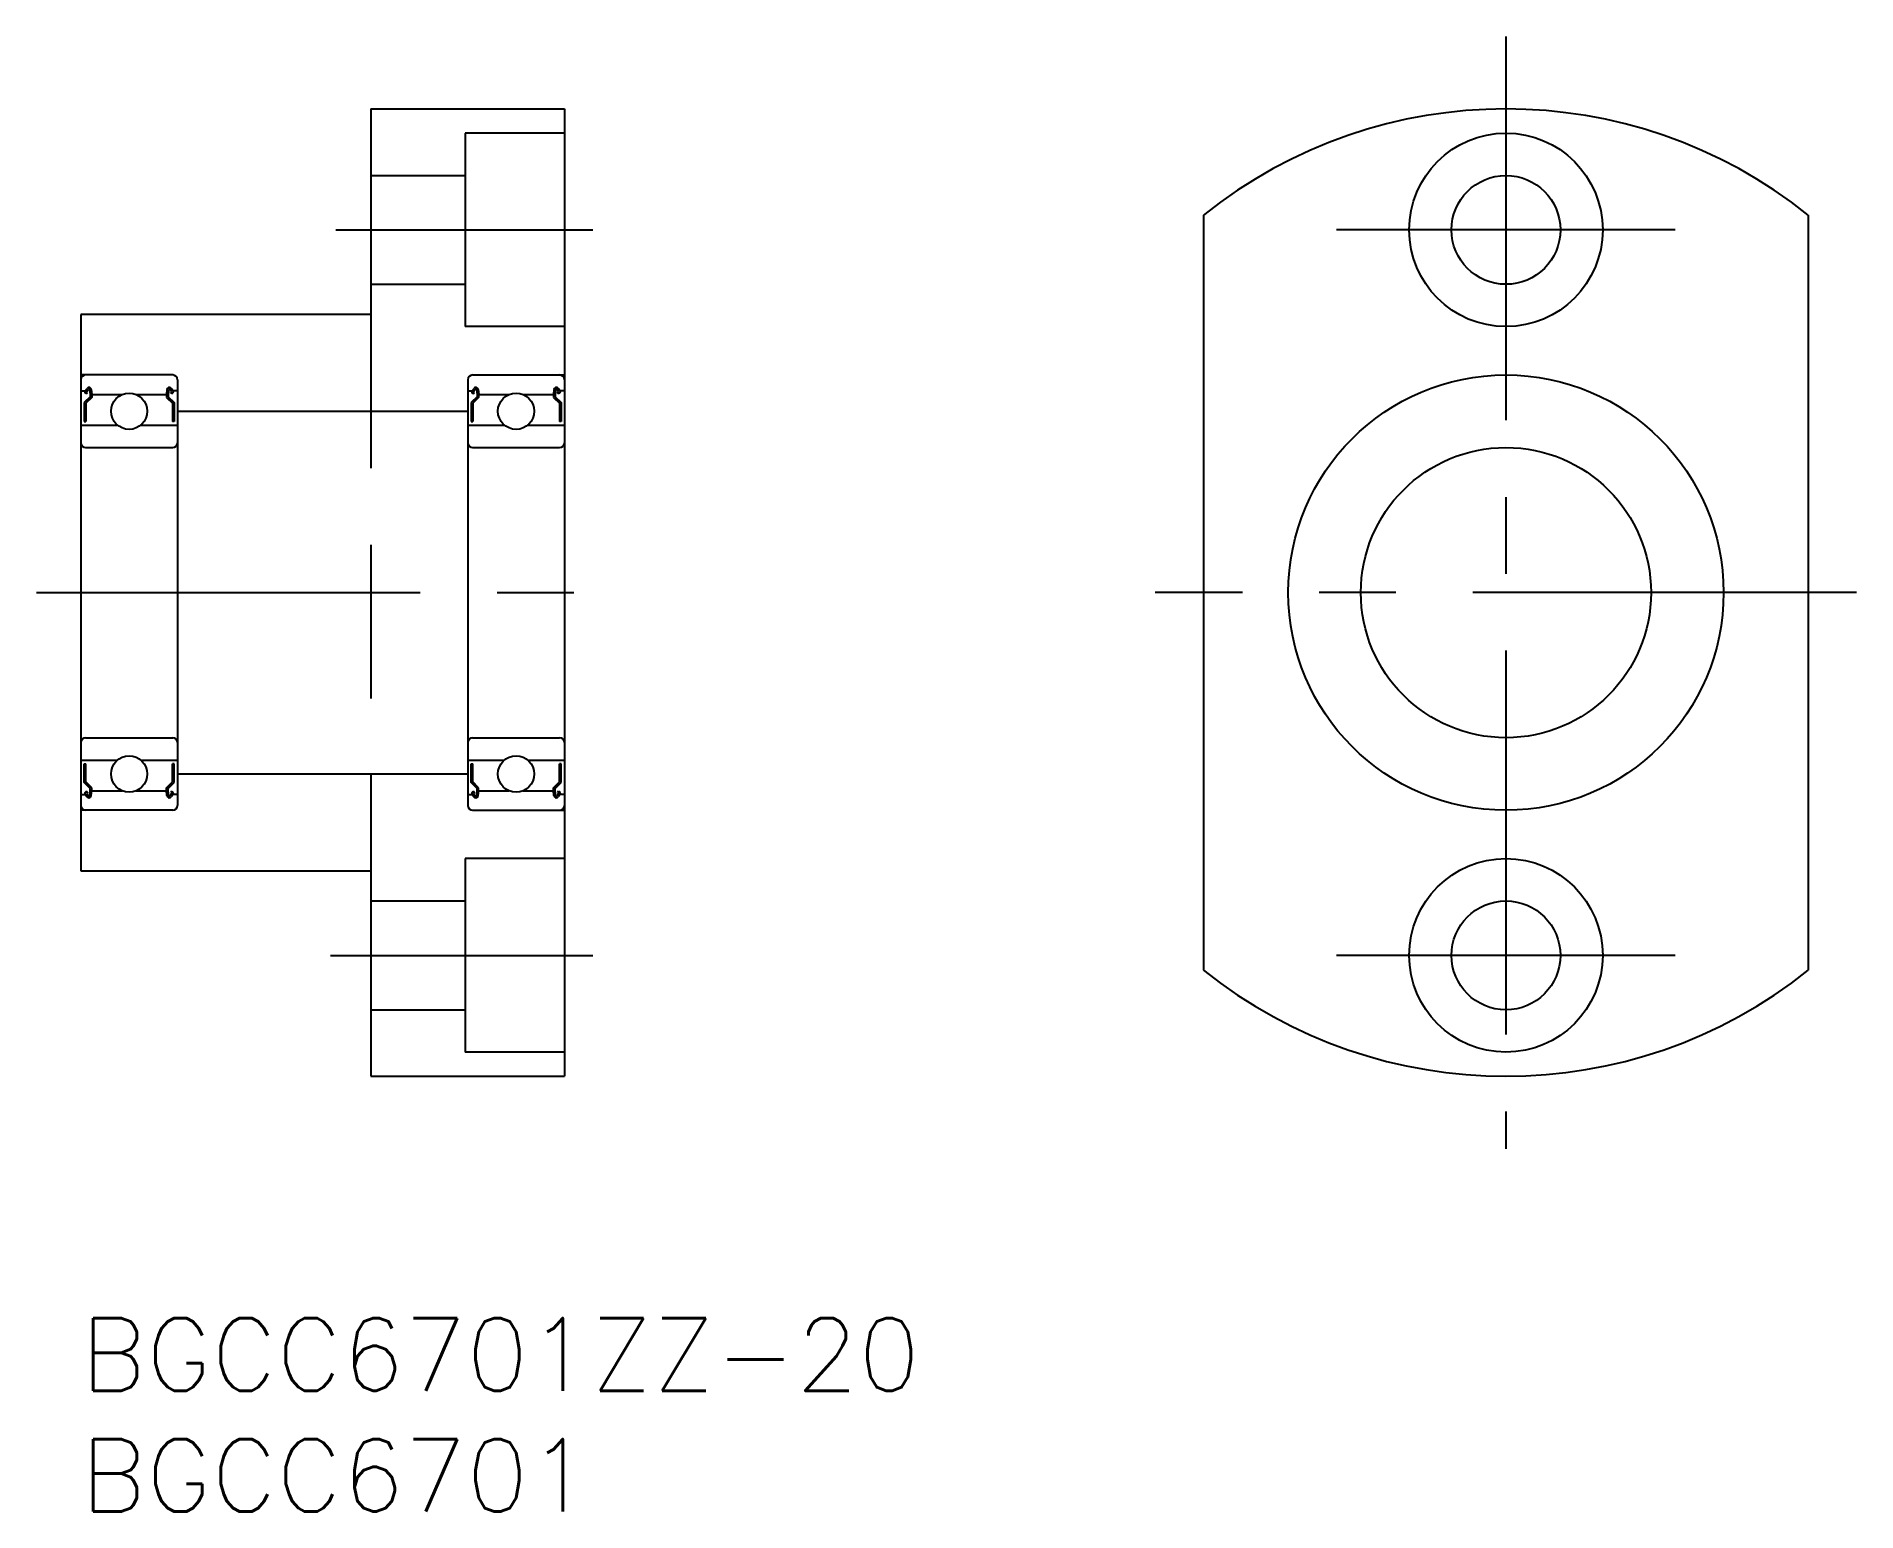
# Model space of a CAD drawing. Extents: x -1.8 to 73.4, y -8 to 53.
import ezdxf

# ---------------------------------------------------------------- set-up
doc = ezdxf.new("R2010")
doc.units = 0
doc.header["$LTSCALE"] = 0.5
doc.linetypes.add('CENTER', pattern=[50.8, 31.75, -6.35, 6.35, -6.35])
doc.linetypes.add('DASHED', pattern=[19.05, 12.7, -6.35])
for name, color, linetype in [('MSM_CENTER', 1, 'CENTER'), ('MSM_CONTINUOUS', 7, 'CONTINUOUS'), ('MSM_DASHED', 4, 'DASHED'), ('MSM_PART_NUMBER', 7, 'CONTINUOUS')]:
    doc.layers.add(name, color=color, linetype=linetype)
doc.styles.get("Standard").update_dxf_attribs({"font": 'txt.shx', "height": 3, "bigfont": 'bigfont.shx'})

msp = doc.modelspace()

# ---------------------------------------------------------------- linework, layer by layer
at = {"layer": 'MSM_CENTER'}
for p, q in [((58.931, 53), (58.931, 7)), ((10.55, 45), (21.176, 45)), ((65.931, 45), (51.931, 45)), ((-1.835, 30), (21.238, 30)), ((73.431, 30), (44.431, 30)), ((10.324, 15), (21.176, 15)), ((65.931, 15), (51.931, 15))]:
    msp.add_line(p, q, dxfattribs=at)
at = {"layer": 'MSM_CONTINUOUS'}
for p, q in [((12, 50), (20, 50)), ((12, 50), (12, 41.5)), ((20, 50), (20, 10)), ((20, 49), (15.9, 49)), ((15.9, 49), (15.9, 41)), ((12, 47.25), (15.9, 47.25)), ((46.431, 45.612), (46.431, 14.388)), ((71.431, 45.612), (71.431, 14.388)), ((12, 42.75), (15.9, 42.75)), ((0, 41.5), (0, 18.5)), ((12, 41.5), (0, 41.5)), ((20, 41), (15.9, 41)), ((3.8, 39), (0, 39)), ((0.182, 38.35), (0.264, 38.447)), ((0.232, 38.308), (0.314, 38.405)), ((0.371, 38.386), (0.385, 38.1)), ((0.436, 38.393), (0.453, 38.19)), ((3.564, 38.393), (3.547, 38.19)), ((3.629, 38.386), (3.615, 38.1)), ((3.768, 38.308), (3.686, 38.405)), ((3.818, 38.35), (3.736, 38.447)), ((4, 38.8), (4, 21.2)), ((16, 38.8), (16, 21.2)), ((16.182, 38.35), (16.264, 38.447)), ((16.2, 39), (20, 39)), ((16.232, 38.308), (16.314, 38.405)), ((16.371, 38.386), (16.385, 38.1)), ((16.436, 38.393), (16.453, 38.19)), ((19.564, 38.393), (19.547, 38.19)), ((19.629, 38.386), (19.615, 38.1)), ((19.768, 38.308), (19.686, 38.405)), ((19.818, 38.35), (19.736, 38.447)), ((0, 38.35), (0.182, 38.35)), ((0.033, 38.35), (0.182, 38.35)), ((0.385, 38.1), (0.141, 37.856)), ((0.141, 37.856), (0.141, 37.08)), ((0.24, 38.216), (0.19, 38.258)), ((0.45, 38.073), (0.206, 37.829)), ((0.206, 37.829), (0.206, 37.08)), ((0.282, 38.266), (0.232, 38.308)), ((0.24, 38.216), (0.282, 38.266)), ((0.45, 38.226), (0.45, 38.073)), ((0.453, 38.19), (1.706, 38.19)), ((2.294, 38.19), (3.547, 38.19)), ((3.55, 38.226), (3.55, 38.073)), ((3.55, 38.073), (3.794, 37.829)), ((3.615, 38.1), (3.859, 37.856)), ((3.718, 38.266), (3.768, 38.308)), ((3.76, 38.216), (3.718, 38.266)), ((3.76, 38.216), (3.81, 38.258)), ((3.794, 37.829), (3.794, 37.08)), ((4, 38.35), (3.818, 38.35)), ((3.967, 38.35), (3.818, 38.35)), ((3.859, 37.856), (3.859, 37.08)), ((16, 38.35), (16.182, 38.35)), ((16.033, 38.35), (16.182, 38.35)), ((16.385, 38.1), (16.141, 37.856)), ((16.141, 37.856), (16.141, 37.08)), ((16.24, 38.216), (16.19, 38.258)), ((16.45, 38.073), (16.206, 37.829)), ((16.206, 37.829), (16.206, 37.08)), ((16.282, 38.266), (16.232, 38.308)), ((16.24, 38.216), (16.282, 38.266)), ((16.45, 38.226), (16.45, 38.073)), ((16.453, 38.19), (17.706, 38.19)), ((18.294, 38.19), (19.547, 38.19)), ((19.55, 38.226), (19.55, 38.073)), ((19.55, 38.073), (19.794, 37.829)), ((19.615, 38.1), (19.859, 37.856)), ((19.718, 38.266), (19.768, 38.308)), ((19.76, 38.216), (19.718, 38.266)), ((19.76, 38.216), (19.81, 38.258)), ((19.794, 37.829), (19.794, 37.08)), ((20, 38.35), (19.818, 38.35)), ((19.967, 38.35), (19.818, 38.35)), ((19.859, 37.856), (19.859, 37.08)), ((0, 36.93), (1.513, 36.93)), ((0.141, 37.08), (0.206, 37.08)), ((2.487, 36.93), (4, 36.93)), ((3.859, 37.08), (3.794, 37.08)), ((4, 37.5), (16, 37.5)), ((16, 36.93), (17.513, 36.93)), ((16.141, 37.08), (16.206, 37.08)), ((18.487, 36.93), (20, 36.93)), ((19.859, 37.08), (19.794, 37.08)), ((0.2, 36), (3.8, 36)), ((16.2, 36), (19.8, 36)), ((0.2, 24), (3.8, 24)), ((16.2, 24), (19.8, 24)), ((0, 23.07), (1.513, 23.07)), ((0.141, 22.144), (0.141, 22.92)), ((0.141, 22.92), (0.206, 22.92)), ((0.206, 22.171), (0.206, 22.92)), ((2.487, 23.07), (4, 23.07)), ((3.859, 22.92), (3.794, 22.92)), ((3.794, 22.171), (3.794, 22.92)), ((3.859, 22.144), (3.859, 22.92)), ((16, 23.07), (17.513, 23.07)), ((16.141, 22.144), (16.141, 22.92)), ((16.141, 22.92), (16.206, 22.92)), ((16.206, 22.171), (16.206, 22.92)), ((18.487, 23.07), (20, 23.07)), ((19.859, 22.92), (19.794, 22.92)), ((19.794, 22.171), (19.794, 22.92)), ((19.859, 22.144), (19.859, 22.92)), ((0.385, 21.9), (0.141, 22.144)), ((0.45, 21.927), (0.206, 22.171)), ((0.371, 21.614), (0.385, 21.9)), ((0.45, 21.774), (0.45, 21.927)), ((3.55, 21.927), (3.794, 22.171)), ((3.55, 21.774), (3.55, 21.927)), ((3.615, 21.9), (3.859, 22.144)), ((3.629, 21.614), (3.615, 21.9)), ((4, 22.5), (16, 22.5)), ((16.385, 21.9), (16.141, 22.144)), ((16.45, 21.927), (16.206, 22.171)), ((16.371, 21.614), (16.385, 21.9)), ((16.45, 21.774), (16.45, 21.927)), ((19.55, 21.927), (19.794, 22.171)), ((19.55, 21.774), (19.55, 21.927)), ((19.615, 21.9), (19.859, 22.144)), ((19.629, 21.614), (19.615, 21.9)), ((0, 21.65), (0.182, 21.65)), ((0.033, 21.65), (0.182, 21.65)), ((0.182, 21.65), (0.264, 21.553)), ((0.24, 21.784), (0.19, 21.742)), ((0.282, 21.734), (0.232, 21.692)), ((0.232, 21.692), (0.314, 21.595)), ((0.24, 21.784), (0.282, 21.734)), ((0.436, 21.607), (0.453, 21.81)), ((0.453, 21.81), (1.706, 21.81)), ((2.294, 21.81), (3.547, 21.81)), ((3.564, 21.607), (3.547, 21.81)), ((3.768, 21.692), (3.686, 21.595)), ((3.76, 21.784), (3.718, 21.734)), ((3.718, 21.734), (3.768, 21.692)), ((3.818, 21.65), (3.736, 21.553)), ((3.76, 21.784), (3.81, 21.742)), ((3.967, 21.65), (3.818, 21.65)), ((4, 21.65), (3.818, 21.65)), ((16, 21.65), (16.182, 21.65)), ((16.033, 21.65), (16.182, 21.65)), ((16.182, 21.65), (16.264, 21.553)), ((16.24, 21.784), (16.19, 21.742)), ((16.282, 21.734), (16.232, 21.692)), ((16.232, 21.692), (16.314, 21.595)), ((16.24, 21.784), (16.282, 21.734)), ((16.436, 21.607), (16.453, 21.81)), ((16.453, 21.81), (17.706, 21.81)), ((18.294, 21.81), (19.547, 21.81)), ((19.564, 21.607), (19.547, 21.81)), ((19.768, 21.692), (19.686, 21.595)), ((19.76, 21.784), (19.718, 21.734)), ((19.718, 21.734), (19.768, 21.692)), ((19.818, 21.65), (19.736, 21.553)), ((19.76, 21.784), (19.81, 21.742)), ((19.967, 21.65), (19.818, 21.65)), ((20, 21.65), (19.818, 21.65)), ((3.8, 21), (0, 21)), ((16.2, 21), (20, 21)), ((20, 19), (15.9, 19)), ((15.9, 19), (15.9, 11)), ((0, 18.5), (12, 18.5)), ((12, 18.5), (12, 10)), ((12, 17.25), (15.9, 17.25)), ((12, 12.75), (15.9, 12.75)), ((20, 11), (15.9, 11)), ((12, 10), (20, 10))]:
    msp.add_line(p, q, dxfattribs=at)
for centre, radius in [((58.931, 45), 4), ((58.931, 45), 2.25), ((58.931, 30), 9), ((2, 37.5), 0.75), ((18, 37.5), 0.75), ((58.931, 30), 6), ((2, 22.5), 0.75), ((18, 22.5), 0.75), ((58.931, 15), 4), ((58.931, 15), 2.25)]:
    msp.add_circle(centre, radius, dxfattribs=at)
for centre, radius, start, end in [((58.931, 30), 20, 51.31781, 128.68219), ((0.2, 38.8), 0.2, 90, 180), ((0.338, 38.384), 0.0977, 4.99676, 140.00022), ((0.339, 38.384), 0.0326, 2.81982, 140.00331), ((3.662, 38.384), 0.0977, 39.99978, 175.00324), ((3.661, 38.384), 0.0326, 39.99669, 177.18018), ((3.8, 38.8), 0.2, 0, 90), ((16.2, 38.8), 0.2, 90, 180), ((16.338, 38.384), 0.0977, 4.99676, 140.00022), ((16.339, 38.384), 0.0326, 2.81982, 140.00331), ((19.662, 38.384), 0.0977, 39.99978, 175.00324), ((19.661, 38.384), 0.0326, 39.99669, 177.18018), ((19.8, 38.8), 0.2, 0, 90), ((0.232, 38.308), 0.0651, 140.00022, 230.08482), ((3.768, 38.308), 0.0651, 309.91518, 39.99978), ((16.232, 38.308), 0.0651, 140.00022, 230.08482), ((19.768, 38.308), 0.0651, 309.91518, 39.99978), ((0.2, 36.2), 0.2, 180, 270), ((3.8, 36.2), 0.2, 270, 0), ((16.2, 36.2), 0.2, 180, 270), ((19.8, 36.2), 0.2, 270, 0), ((0.2, 23.8), 0.2, 90, 180), ((3.8, 23.8), 0.2, 0, 90), ((16.2, 23.8), 0.2, 90, 180), ((19.8, 23.8), 0.2, 0, 90), ((0.2, 21.2), 0.2, 180, 270), ((0.232, 21.692), 0.0651, 129.91518, 219.99978), ((0.338, 21.616), 0.0977, 219.99978, 355.00324), ((0.339, 21.616), 0.0326, 219.99669, 357.18018), ((3.662, 21.616), 0.0977, 184.99676, 320.00022), ((3.661, 21.616), 0.0326, 182.81982, 320.00331), ((3.8, 21.2), 0.2, 270, 0), ((3.768, 21.692), 0.0651, 320.00022, 50.08482), ((16.2, 21.2), 0.2, 180, 270), ((16.232, 21.692), 0.0651, 129.91518, 219.99978), ((16.338, 21.616), 0.0977, 219.99978, 355.00324), ((16.339, 21.616), 0.0326, 219.99669, 357.18018), ((19.662, 21.616), 0.0977, 184.99676, 320.00022), ((19.661, 21.616), 0.0326, 182.81982, 320.00331), ((19.8, 21.2), 0.2, 270, 0), ((19.768, 21.692), 0.0651, 320.00022, 50.08482), ((58.931, 30), 20, 231.31781, 308.68219)]:
    msp.add_arc(centre, radius, start, end, dxfattribs=at)
at = {"layer": 'MSM_DASHED'}
msp.add_line((12, 41.5), (12, 18.5), dxfattribs=at)

# ---------------------------------------------------------------- texts
at = {"layer": 'MSM_PART_NUMBER'}
for s, p in [('BGCC6701ZZ-20', (0, -3)), ('BGCC6701', (0, -8))]:
    msp.add_text(s, height=3, dxfattribs=at).set_placement(p)

doc.saveas('drawing.dxf')
